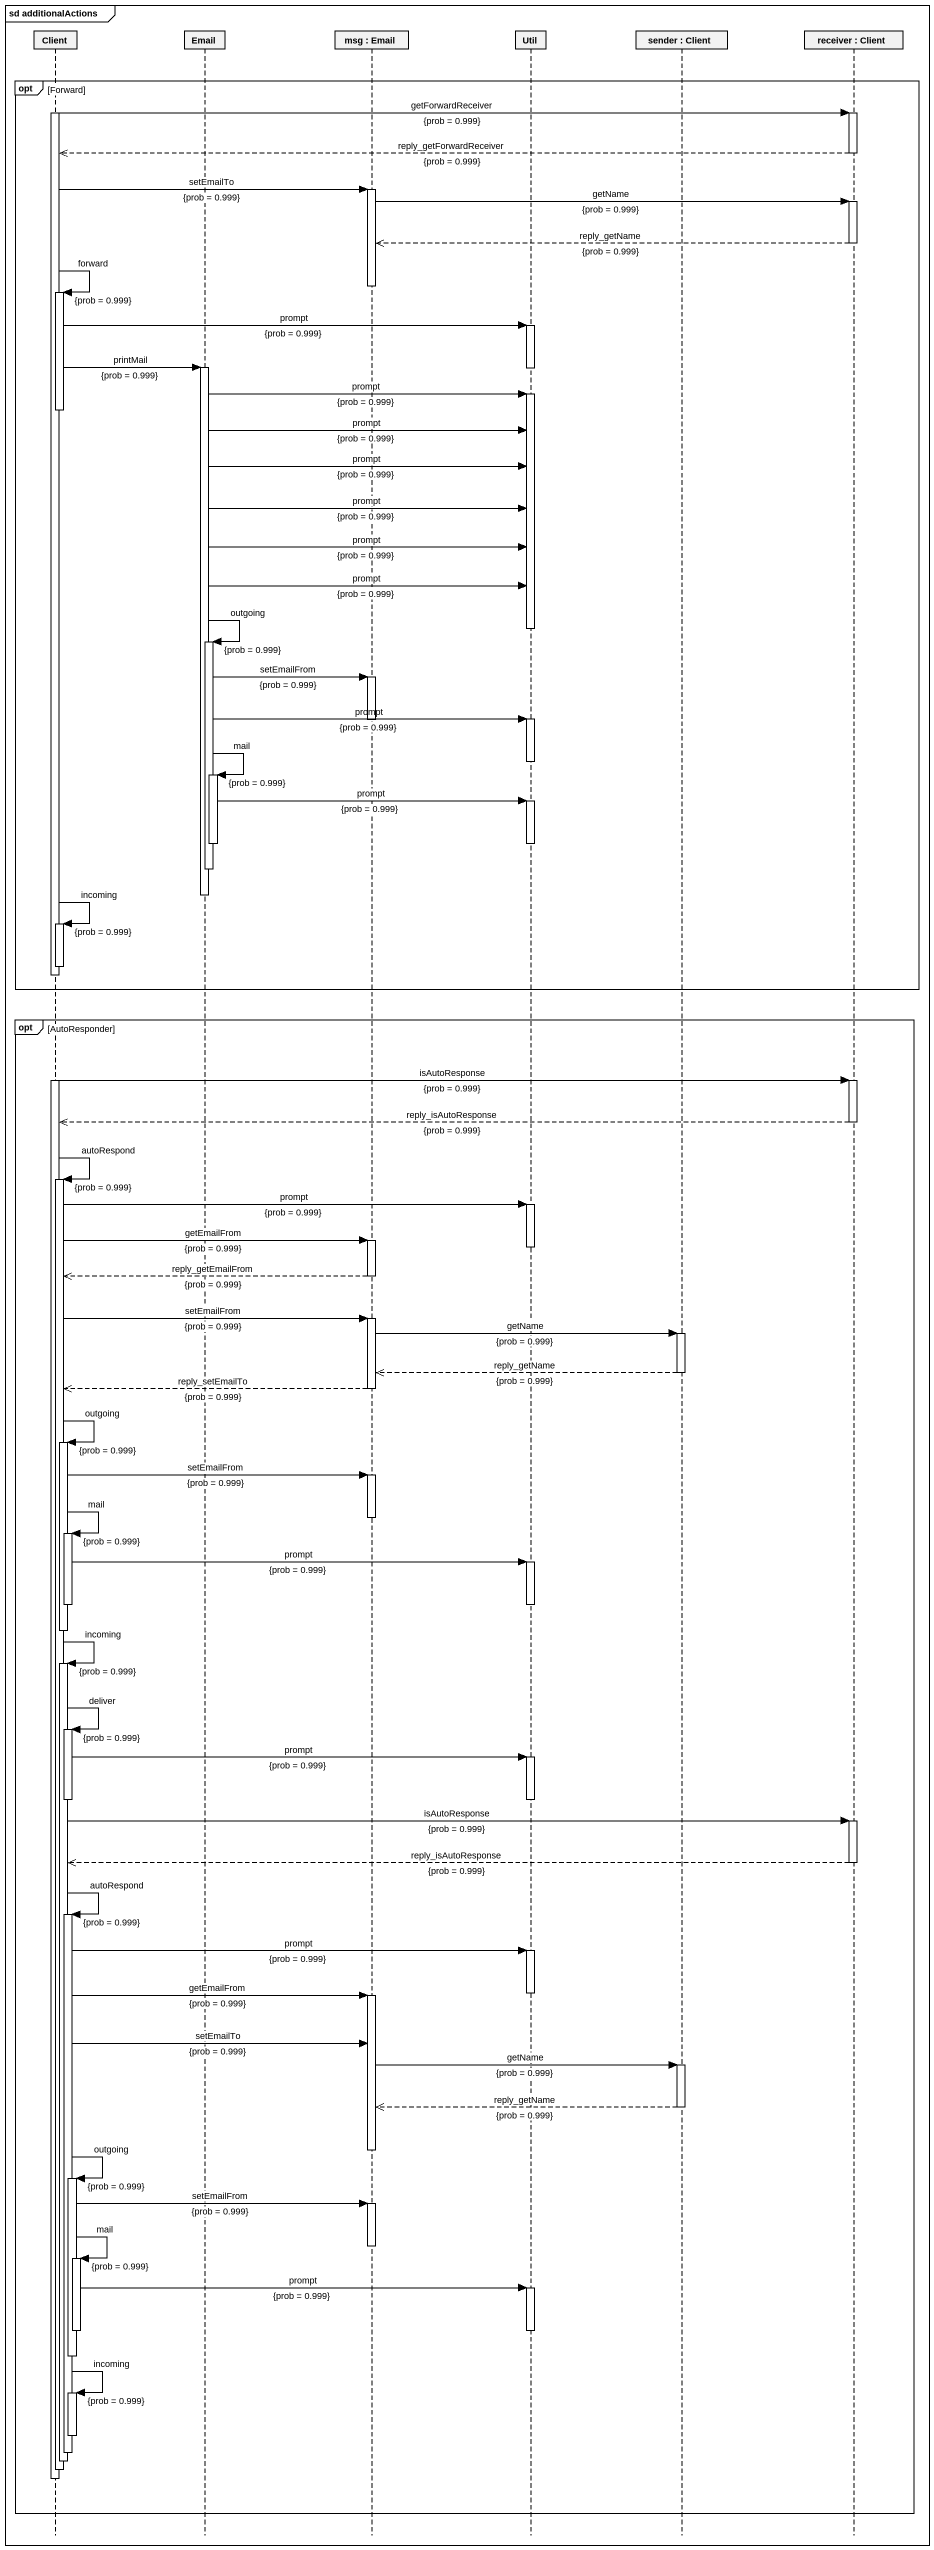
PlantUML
@startuml
mainframe sd additionalActions
hide footbox
participant Client
participant Email
participant "msg : Email" as msg
participant Util
participant "sender : Client" as sender
participant "receiver : Client" as receiver

opt Forward
  activate Client
  Client -> receiver : getForwardReceiver\n{prob = 0.999}
  activate receiver
  receiver -->> Client : reply_getForwardReceiver\n{prob = 0.999}
  deactivate receiver
  Client -> msg : setEmailTo\n{prob = 0.999}
  activate msg
  msg -> receiver : getName\n{prob = 0.999}
  activate receiver
  receiver -->> msg : reply_getName\n{prob = 0.999}
  deactivate receiver
  deactivate msg
  Client -> Client : forward\n{prob = 0.999}
  activate Client
  Client -> Util : prompt\n{prob = 0.999}
  activate Util
  Client -> Email : printMail\n{prob = 0.999}
  activate Email
  deactivate Util
  Email -> Util : prompt\n{prob = 0.999}
  activate Util
  deactivate Client
  Email -> Util : prompt\n{prob = 0.999}
  Email -> Util : prompt\n{prob = 0.999}
  Email -> Util : prompt\n{prob = 0.999}
  Email -> Util : prompt\n{prob = 0.999}
  Email -> Util : prompt\n{prob = 0.999}
  deactivate Util
  Email -> Email : outgoing\n{prob = 0.999}
  activate Email
  Email -> msg : setEmailFrom\n{prob = 0.999}
  activate msg
  Email -> Util : prompt\n{prob = 0.999}
  activate Util
  deactivate msg
  deactivate Util
  Email -> Email : mail\n{prob = 0.999}
  activate Email
  Email -> Util : prompt\n{prob = 0.999}
  activate Util
  deactivate Util
  deactivate Email
  deactivate Email
  deactivate Email
  Client -> Client : incoming\n{prob = 0.999}
  activate Client
  deactivate Client
end
opt AutoResponder
  Client -> receiver : isAutoResponse\n{prob = 0.999}
  activate receiver
  receiver -->> Client : reply_isAutoResponse\n{prob = 0.999}
  deactivate receiver
  Client -> Client : autoRespond\n{prob = 0.999}
  activate Client
  Client -> Util : prompt\n{prob = 0.999}
  activate Util
  Client -> msg : getEmailFrom\n{prob = 0.999}
  activate msg
  deactivate Util
  msg -->> Client : reply_getEmailFrom\n{prob = 0.999}
  deactivate msg
  Client -> msg : setEmailFrom\n{prob = 0.999}
  activate msg
  msg -> sender : getName\n{prob = 0.999}
  activate sender
  sender -->> msg : reply_getName\n{prob = 0.999}
  deactivate sender
  msg -->> Client : reply_setEmailTo\n{prob = 0.999}
  deactivate msg
  Client -> Client : outgoing\n{prob = 0.999}
  activate Client
  Client -> msg : setEmailFrom\n{prob = 0.999}
  activate msg
  deactivate msg
  Client -> Client : mail\n{prob = 0.999}
  activate Client
  Client -> Util : prompt\n{prob = 0.999}
  activate Util
  deactivate Client
  deactivate Util
  deactivate Client
  Client -> Client : incoming\n{prob = 0.999}
  activate Client
  Client -> Client : deliver\n{prob = 0.999}
  activate Client
  Client -> Util : prompt\n{prob = 0.999}
  activate Util
  deactivate Client
  deactivate Util
  Client -> receiver : isAutoResponse\n{prob = 0.999}
  activate receiver
  receiver -->> Client : reply_isAutoResponse\n{prob = 0.999}
  deactivate receiver
  Client -> Client : autoRespond\n{prob = 0.999}
  activate Client
  Client -> Util : prompt\n{prob = 0.999}
  activate Util
  deactivate Util
  Client -> msg : getEmailFrom\n{prob = 0.999}
  activate msg
  Client -> msg : setEmailTo\n{prob = 0.999}
  msg -> sender : getName\n{prob = 0.999}
  activate sender
  sender -->> msg : reply_getName\n{prob = 0.999}
  deactivate sender
  deactivate msg
  Client -> Client : outgoing\n{prob = 0.999}
  activate Client
  Client -> msg : setEmailFrom\n{prob = 0.999}
  activate msg
  deactivate msg
  Client -> Client : mail\n{prob = 0.999}
  activate Client
  Client -> Util : prompt\n{prob = 0.999}
  activate Util
  deactivate Client
  deactivate Util
  deactivate Client
  Client -> Client : incoming\n{prob = 0.999}
  activate Client
  deactivate Client
  deactivate Client
  deactivate Client
  deactivate Client
  deactivate Client
end
@enduml
